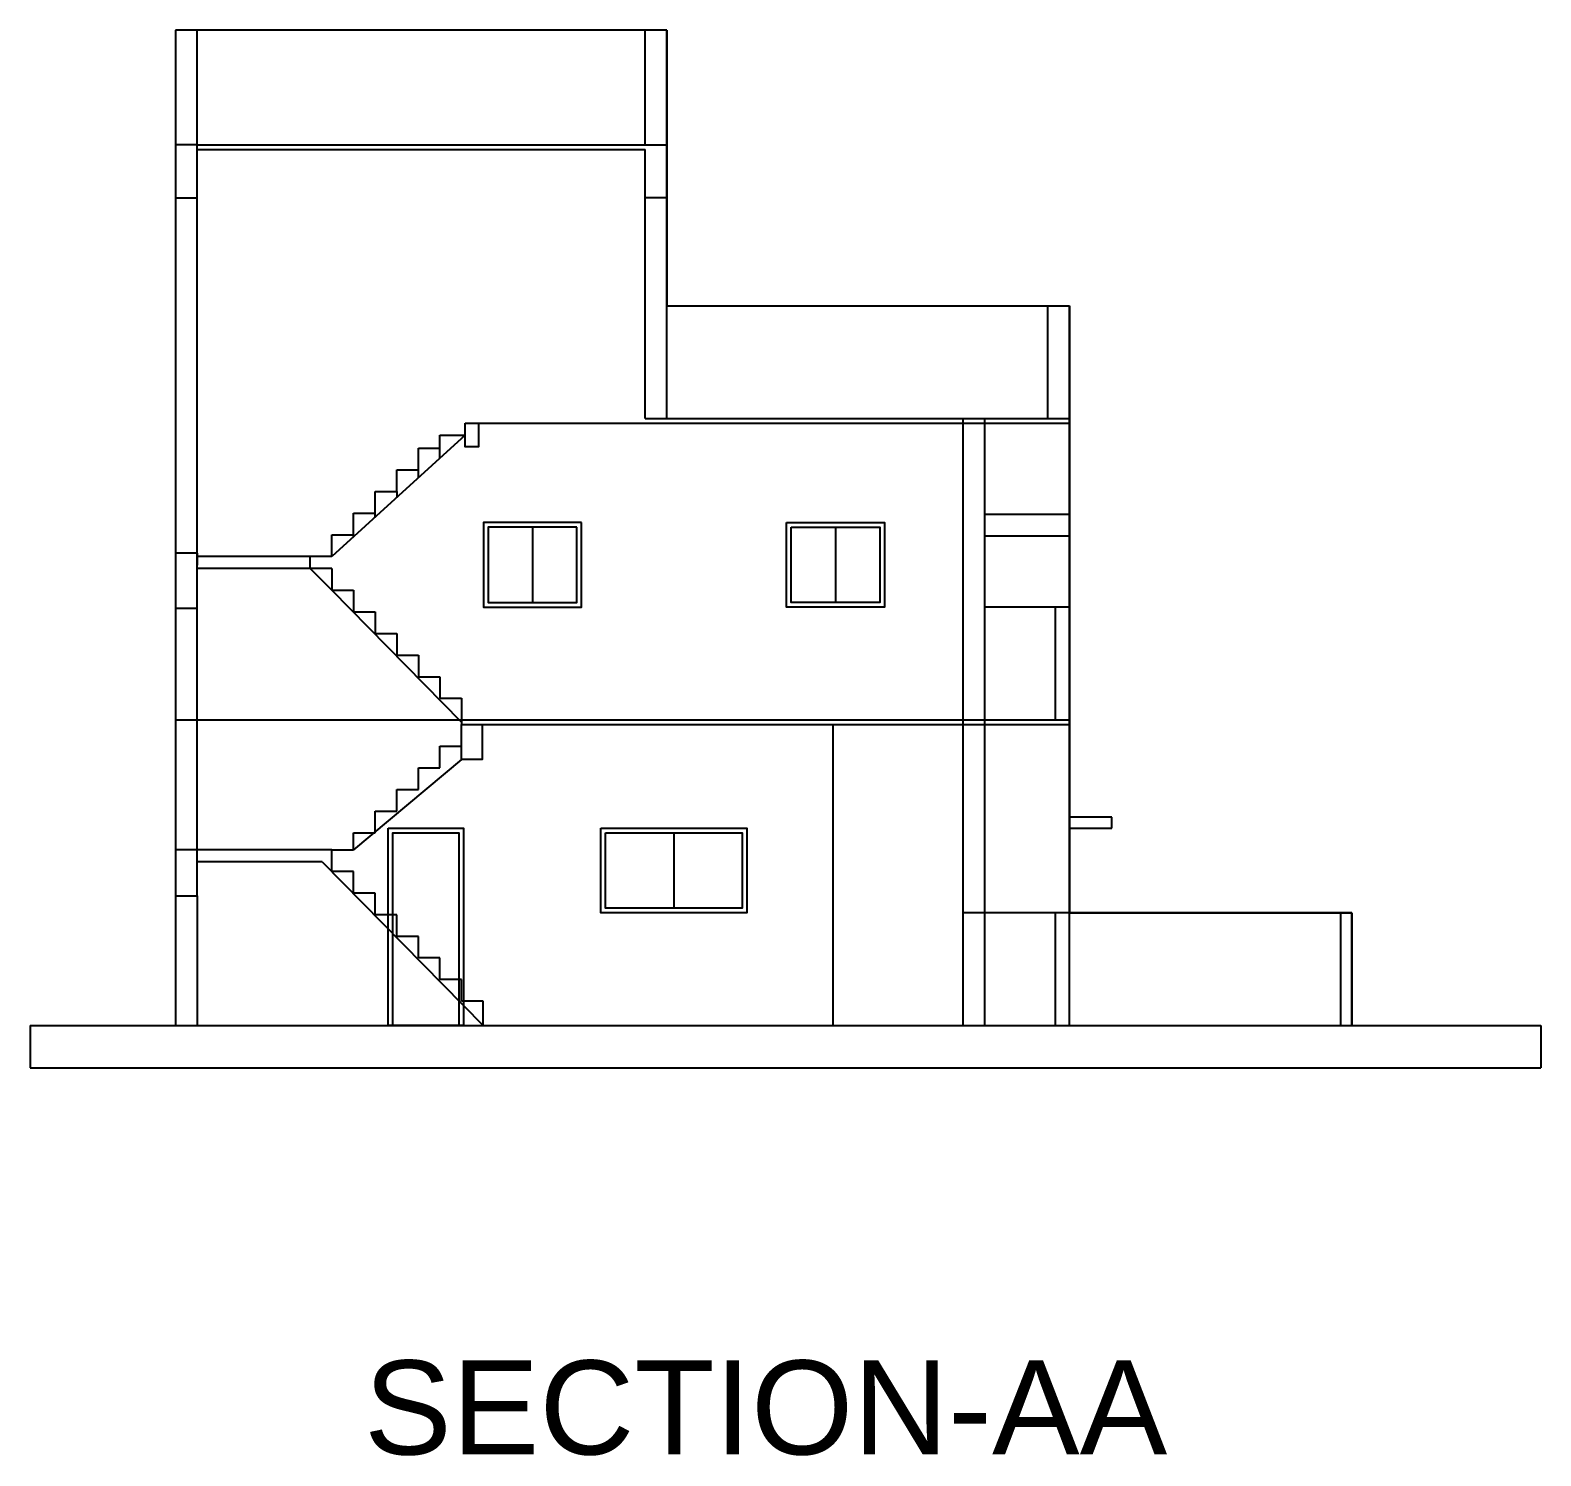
# Model space of a CAD drawing. Header units: metres. Extents: x 699.5 to 769, y 1879 to 1935.8.
# Drawn here: x 729.75 to 745.81, y 1917.49 to 1932.64 of the extents above; entities that cross this region are included whole.
import ezdxf

# ---------------------------------------------------------------- set-up
doc = ezdxf.new("R2010")
doc.units = ezdxf.units.M
for name, color, linetype in [('0.45', 3, 'Continuous'), ('b', 1, 'Continuous'), ('DOOR', 4, 'Continuous'), ('W', 5, 'Continuous')]:
    doc.layers.add(name, color=color, linetype=linetype)
doc.styles.get("Standard").update_dxf_attribs({"font": 'arial.ttf'})

msp = doc.modelspace()

# ---------------------------------------------------------------- linework, layer by layer
for p, q in [((731.527, 1923.439), (731.527, 1932.645)), ((736.287, 1931.425), (736.287, 1932.645)), ((736.517, 1928.515), (736.517, 1932.645)), ((736.287, 1928.515), (736.287, 1931.375)), ((740.567, 1928.515), (740.567, 1929.715)), ((740.797, 1922.06), (740.797, 1929.715)), ((739.667, 1922.06), (739.667, 1928.515)), ((739.897, 1927.265), (739.897, 1928.515)), ((740.797, 1927.495), (739.897, 1927.495)), ((739.897, 1922.06), (739.897, 1927.265)), ((740.797, 1927.265), (739.897, 1927.265)), ((740.797, 1926.51), (739.897, 1926.51)), ((740.647, 1925.31), (740.647, 1926.51)), ((738.287, 1922.06), (738.287, 1925.26)), ((741.247, 1924.275), (740.797, 1924.275)), ((740.797, 1924.16), (741.247, 1924.16)), ((740.797, 1924.16), (741.247, 1924.16)), ((741.247, 1924.16), (741.247, 1924.275)), ((731.527, 1923.439), (731.527, 1922.06)), ((743.797, 1923.26), (739.667, 1923.26)), ((740.647, 1922.06), (740.647, 1923.26)), ((743.797, 1922.06), (743.797, 1923.26))]:
    msp.add_line(p, q)
at = {"layer": '0.45'}
for p, q in [((731.527, 1931.425), (736.287, 1931.425)), ((731.527, 1931.375), (736.287, 1931.375)), ((736.517, 1929.715), (740.797, 1929.715)), ((736.287, 1928.515), (740.797, 1928.515)), ((734.374, 1928.465), (740.797, 1928.465)), ((731.297, 1925.31), (740.797, 1925.31)), ((734.337, 1925.31), (734.337, 1925.26)), ((734.337, 1925.26), (740.797, 1925.26)), ((729.752, 1922.06), (745.806, 1922.06)), ((729.752, 1922.06), (729.752, 1921.61)), ((745.806, 1922.06), (745.806, 1921.61)), ((729.752, 1921.61), (745.806, 1921.61))]:
    msp.add_line(p, q, dxfattribs=at)
for points in [[(731.527, 1931.425), (731.297, 1931.425), (731.297, 1930.863), (731.527, 1930.863), (731.527, 1931.375)], [(736.287, 1931.425), (736.517, 1931.425), (736.517, 1930.862), (736.287, 1930.862), (736.287, 1931.375)]]:
    msp.add_lwpolyline(points, dxfattribs=at)
at = {"layer": 'b'}
for p, q in [((736.517, 1932.645), (731.297, 1932.645)), ((731.297, 1932.645), (731.297, 1922.06)), ((736.517, 1932.645), (736.517, 1929.715)), ((736.517, 1929.715), (740.797, 1929.715)), ((740.797, 1929.715), (740.797, 1923.26)), ((734.374, 1928.339), (732.957, 1927.05)), ((734.107, 1928.096), (734.107, 1928.339)), ((734.107, 1928.339), (734.374, 1928.339)), ((733.877, 1927.887), (733.877, 1928.2)), ((733.877, 1928.2), (734.107, 1928.2)), ((733.647, 1927.74), (733.647, 1927.97)), ((733.647, 1927.97), (733.877, 1927.97)), ((733.417, 1927.469), (733.417, 1927.74)), ((733.417, 1927.74), (733.647, 1927.74)), ((733.647, 1927.74), (733.647, 1927.678)), ((733.187, 1927.259), (733.187, 1927.51)), ((733.187, 1927.51), (733.417, 1927.51)), ((732.957, 1927.05), (732.957, 1927.28)), ((732.957, 1927.28), (733.187, 1927.28)), ((731.527, 1927.085), (731.527, 1926.955)), ((732.957, 1927.05), (731.527, 1927.05)), ((732.727, 1926.92), (732.727, 1927.05)), ((732.957, 1926.92), (731.527, 1926.92)), ((732.957, 1926.69), (732.727, 1926.92)), ((732.957, 1926.92), (732.957, 1926.69)), ((732.957, 1926.69), (733.187, 1926.69)), ((734.337, 1925.285), (732.957, 1926.69)), ((733.187, 1926.69), (733.187, 1926.46)), ((733.187, 1926.46), (733.417, 1926.46)), ((733.417, 1926.46), (733.417, 1926.23)), ((733.417, 1926.23), (733.647, 1926.23)), ((733.647, 1926.23), (733.647, 1926)), ((733.647, 1926), (733.877, 1926)), ((733.877, 1926), (733.877, 1925.77)), ((733.877, 1925.77), (734.107, 1925.77)), ((734.107, 1925.77), (734.107, 1925.54)), ((734.107, 1925.54), (734.337, 1925.54)), ((734.337, 1925.54), (734.337, 1925.31)), ((734.337, 1925.03), (734.337, 1925.26)), ((734.107, 1924.8), (734.107, 1925.03)), ((734.107, 1925.03), (734.337, 1925.03)), ((734.337, 1924.891), (733.187, 1923.929)), ((733.877, 1924.57), (733.877, 1924.8)), ((733.877, 1924.8), (734.107, 1924.8)), ((733.647, 1924.34), (733.647, 1924.57)), ((733.647, 1924.57), (733.877, 1924.57)), ((733.417, 1924.11), (733.417, 1924.34)), ((733.417, 1924.34), (733.647, 1924.34)), ((733.187, 1923.929), (733.187, 1924.11)), ((733.187, 1924.11), (733.417, 1924.11)), ((731.527, 1923.929), (731.297, 1923.929)), ((731.297, 1923.929), (731.297, 1923.439)), ((732.727, 1923.929), (731.527, 1923.929)), ((732.957, 1923.929), (732.727, 1923.929)), ((732.957, 1923.699), (732.957, 1923.929)), ((732.957, 1923.929), (733.187, 1923.929)), ((732.853, 1923.802), (731.527, 1923.802)), ((731.527, 1923.439), (731.527, 1923.802)), ((732.853, 1923.802), (734.567, 1922.06)), ((733.187, 1923.699), (732.957, 1923.699)), ((733.187, 1923.469), (733.187, 1923.699)), ((731.297, 1923.439), (731.527, 1923.439)), ((733.417, 1923.469), (733.187, 1923.469)), ((733.417, 1923.239), (733.417, 1923.469)), ((733.647, 1923.239), (733.417, 1923.239)), ((733.647, 1923.009), (733.647, 1923.239)), ((740.797, 1923.26), (743.797, 1923.26)), ((743.677, 1923.26), (743.677, 1922.06)), ((743.797, 1923.26), (743.797, 1922.06)), ((733.877, 1923.009), (733.647, 1923.009)), ((733.877, 1922.779), (733.877, 1923.009)), ((734.107, 1922.779), (733.877, 1922.779)), ((734.107, 1922.549), (734.107, 1922.779)), ((734.337, 1922.549), (734.107, 1922.549)), ((734.337, 1922.319), (734.337, 1922.549)), ((734.567, 1922.319), (734.337, 1922.319)), ((734.567, 1922.06), (734.567, 1922.319))]:
    msp.add_line(p, q, dxfattribs=at)
for points in [[(734.374, 1928.465), (734.515, 1928.465), (734.515, 1928.214), (734.374, 1928.214)], [(731.527, 1927.085), (731.297, 1927.085), (731.297, 1926.498), (731.527, 1926.498)], [(734.337, 1925.26), (734.555, 1925.26), (734.555, 1924.891), (734.337, 1924.891)]]:
    msp.add_lwpolyline(points, close=True, dxfattribs=at)
at = {"layer": 'DOOR'}
msp.add_lwpolyline([(733.557, 1924.16), (734.357, 1924.16), (734.357, 1922.06), (733.557, 1922.06)], close=True, dxfattribs=at)
msp.add_lwpolyline([(733.607, 1922.06), (733.607, 1924.11), (734.307, 1924.11), (734.307, 1922.06)], dxfattribs=at)
at = {"layer": 'W'}
for p, q in [((735.09, 1927.36), (735.09, 1926.56)), ((738.31, 1927.36), (738.31, 1926.56)), ((736.592, 1924.11), (736.592, 1923.31))]:
    msp.add_line(p, q, dxfattribs=at)
for points in [[(735.61, 1927.41), (734.57, 1927.41), (734.57, 1926.51), (735.61, 1926.51)], [(735.56, 1927.36), (734.62, 1927.36), (734.62, 1926.56), (735.56, 1926.56)], [(737.79, 1927.41), (738.83, 1927.41), (738.83, 1926.51), (737.79, 1926.51)], [(737.84, 1927.36), (738.78, 1927.36), (738.78, 1926.56), (737.84, 1926.56)], [(735.817, 1924.16), (737.367, 1924.16), (737.367, 1923.26), (735.817, 1923.26)], [(735.867, 1924.11), (737.317, 1924.11), (737.317, 1923.31), (735.867, 1923.31)]]:
    msp.add_lwpolyline(points, close=True, dxfattribs=at)

# ---------------------------------------------------------------- texts
at = {"insert": (733.3, 1918.499), "char_height": 1, "width": 19.97545, "attachment_point": 1}
msp.add_mtext('SECTION-AA', dxfattribs=at)

doc.saveas('drawing.dxf')
